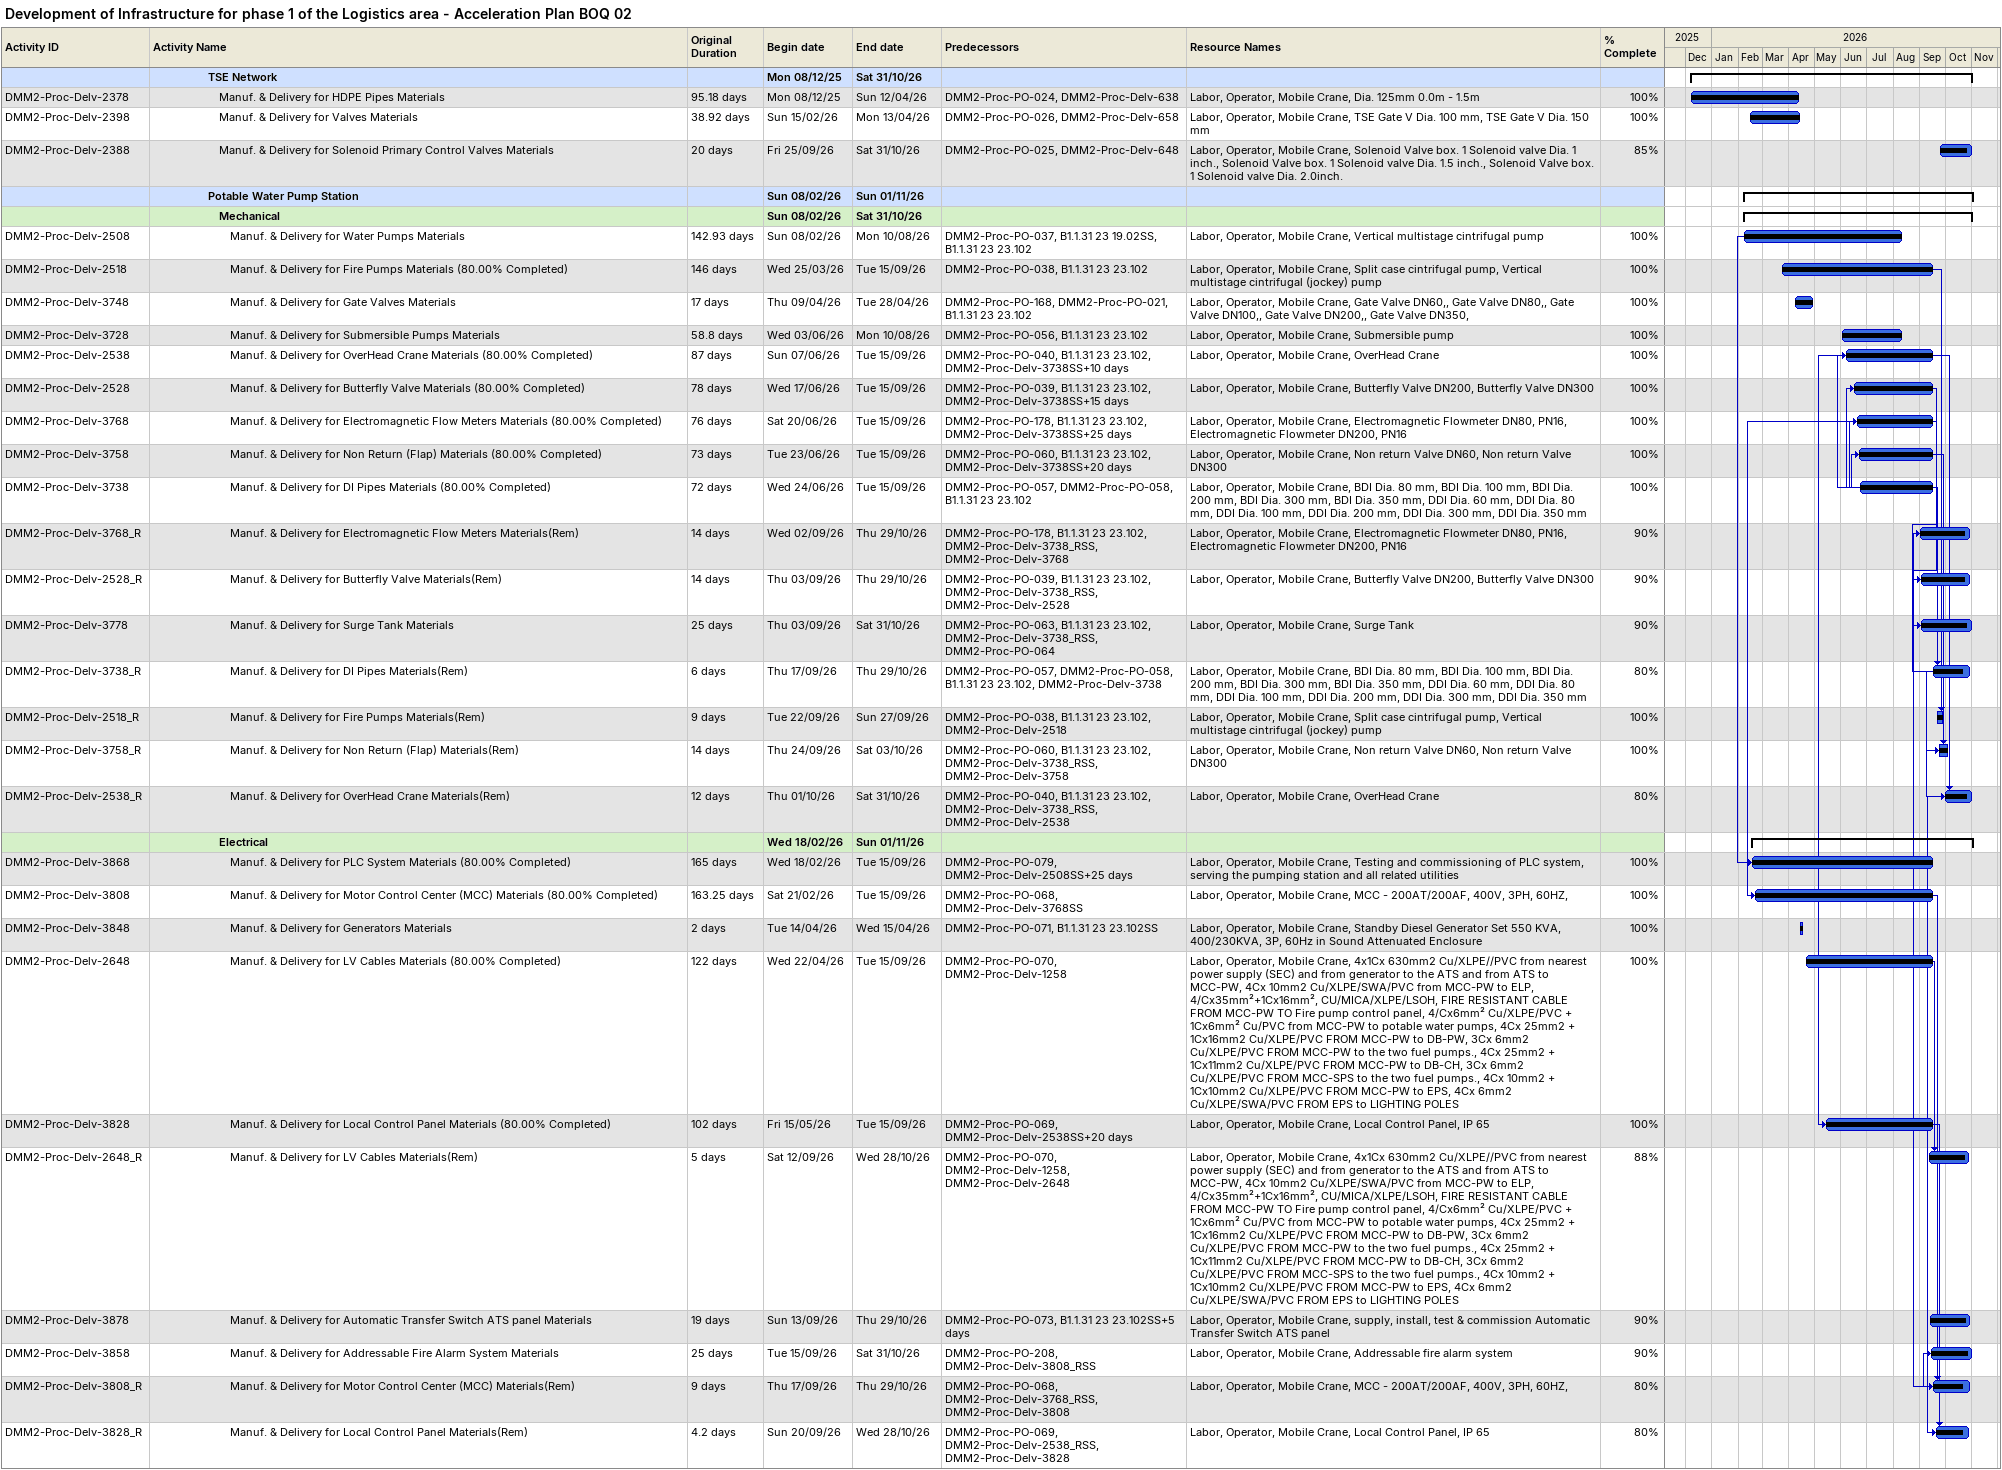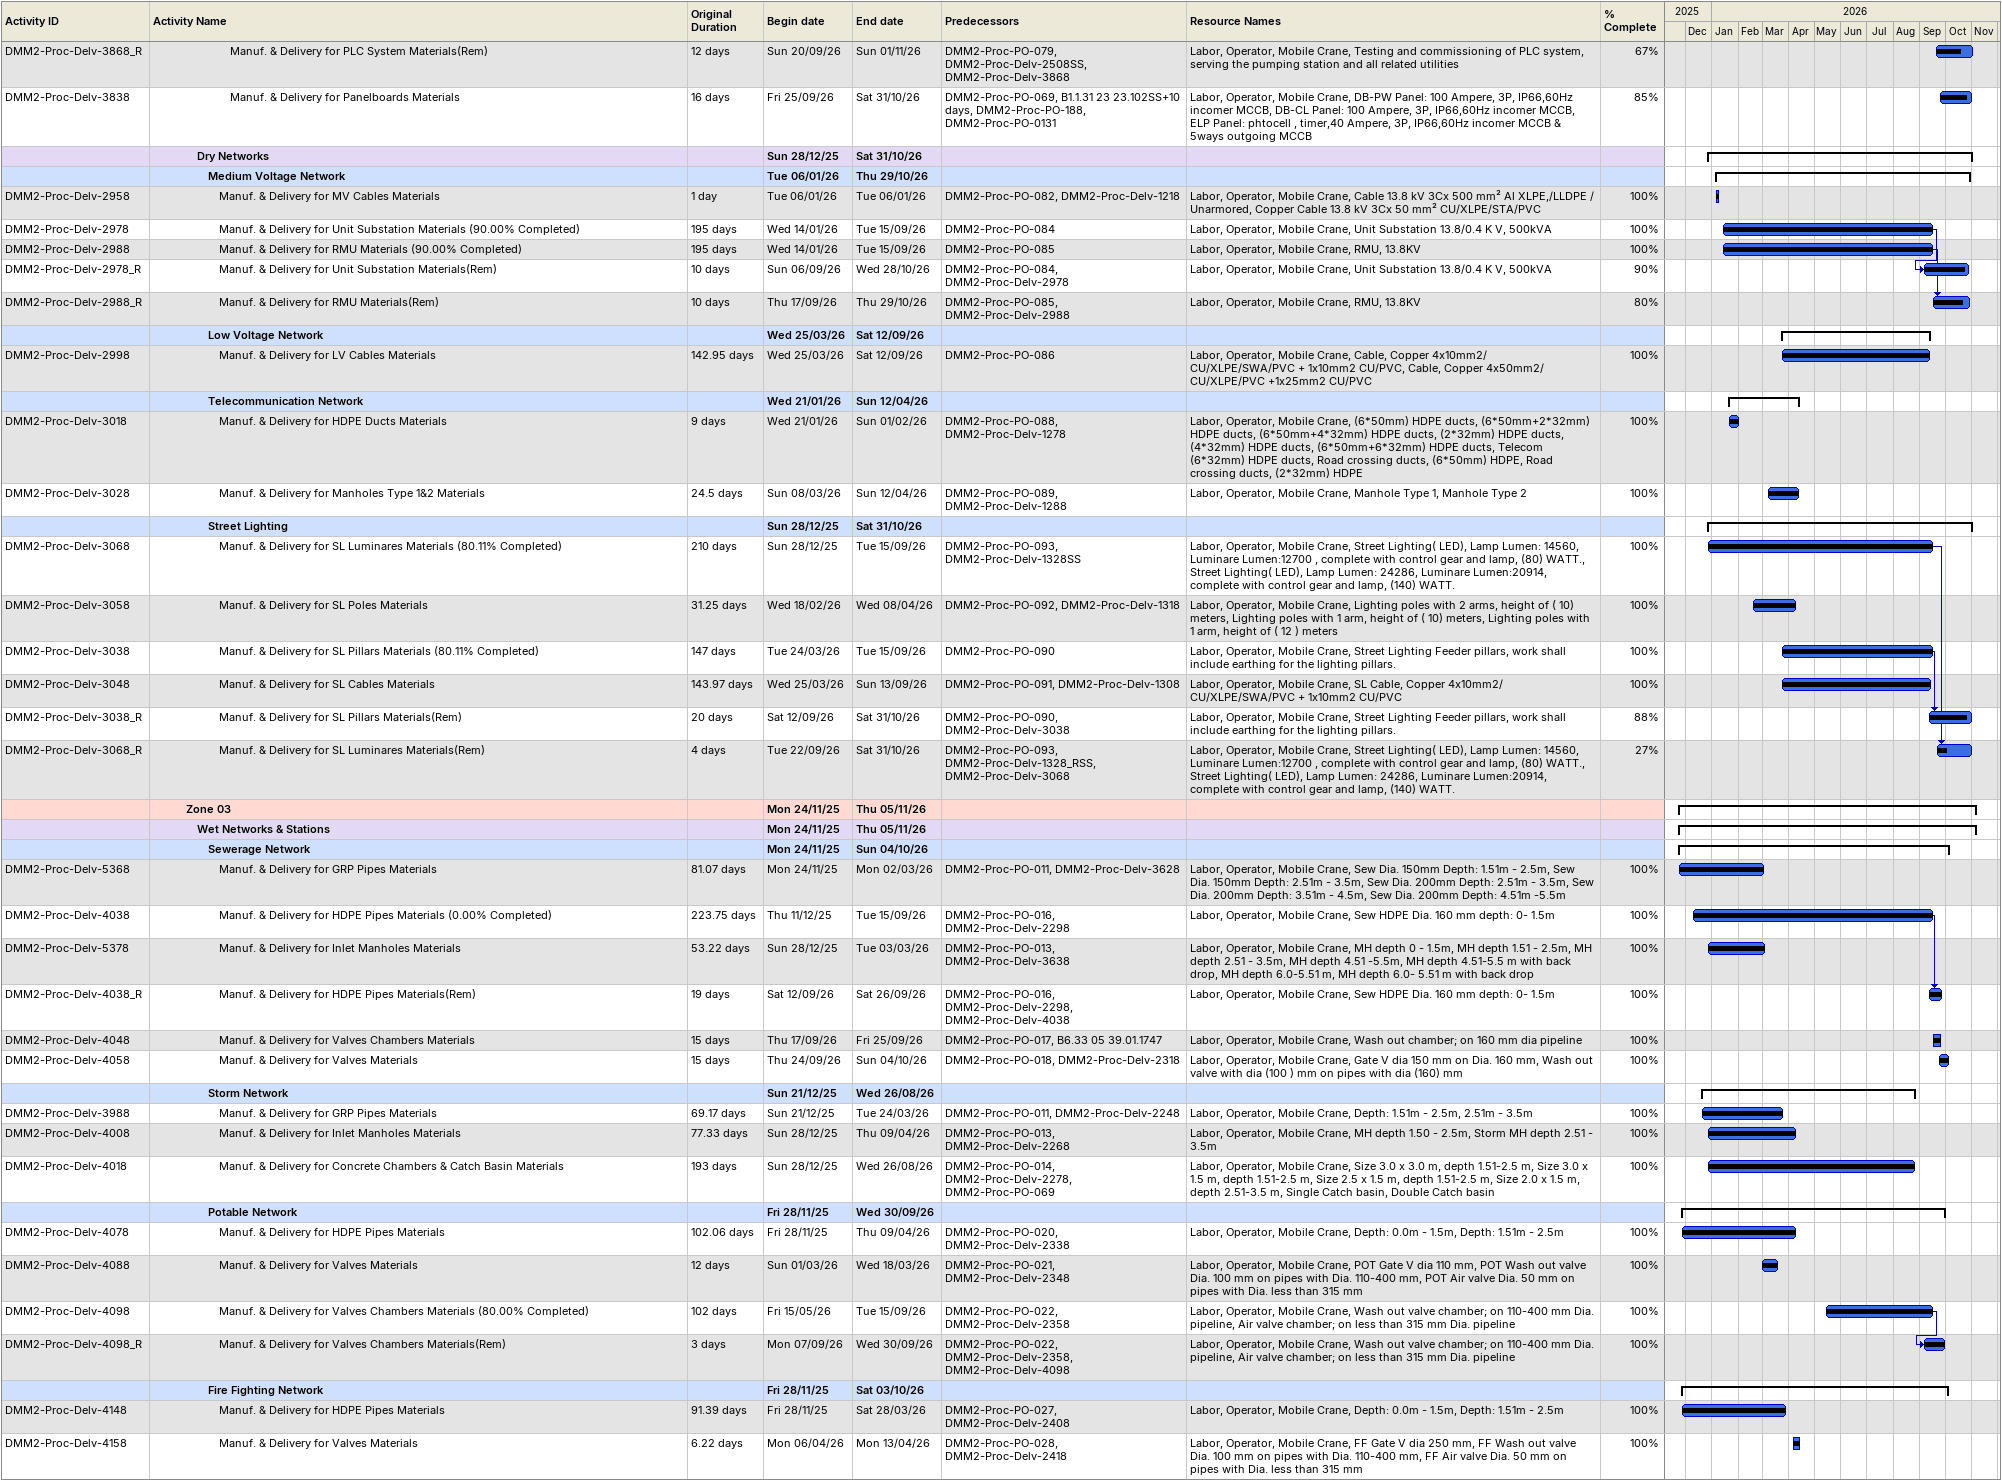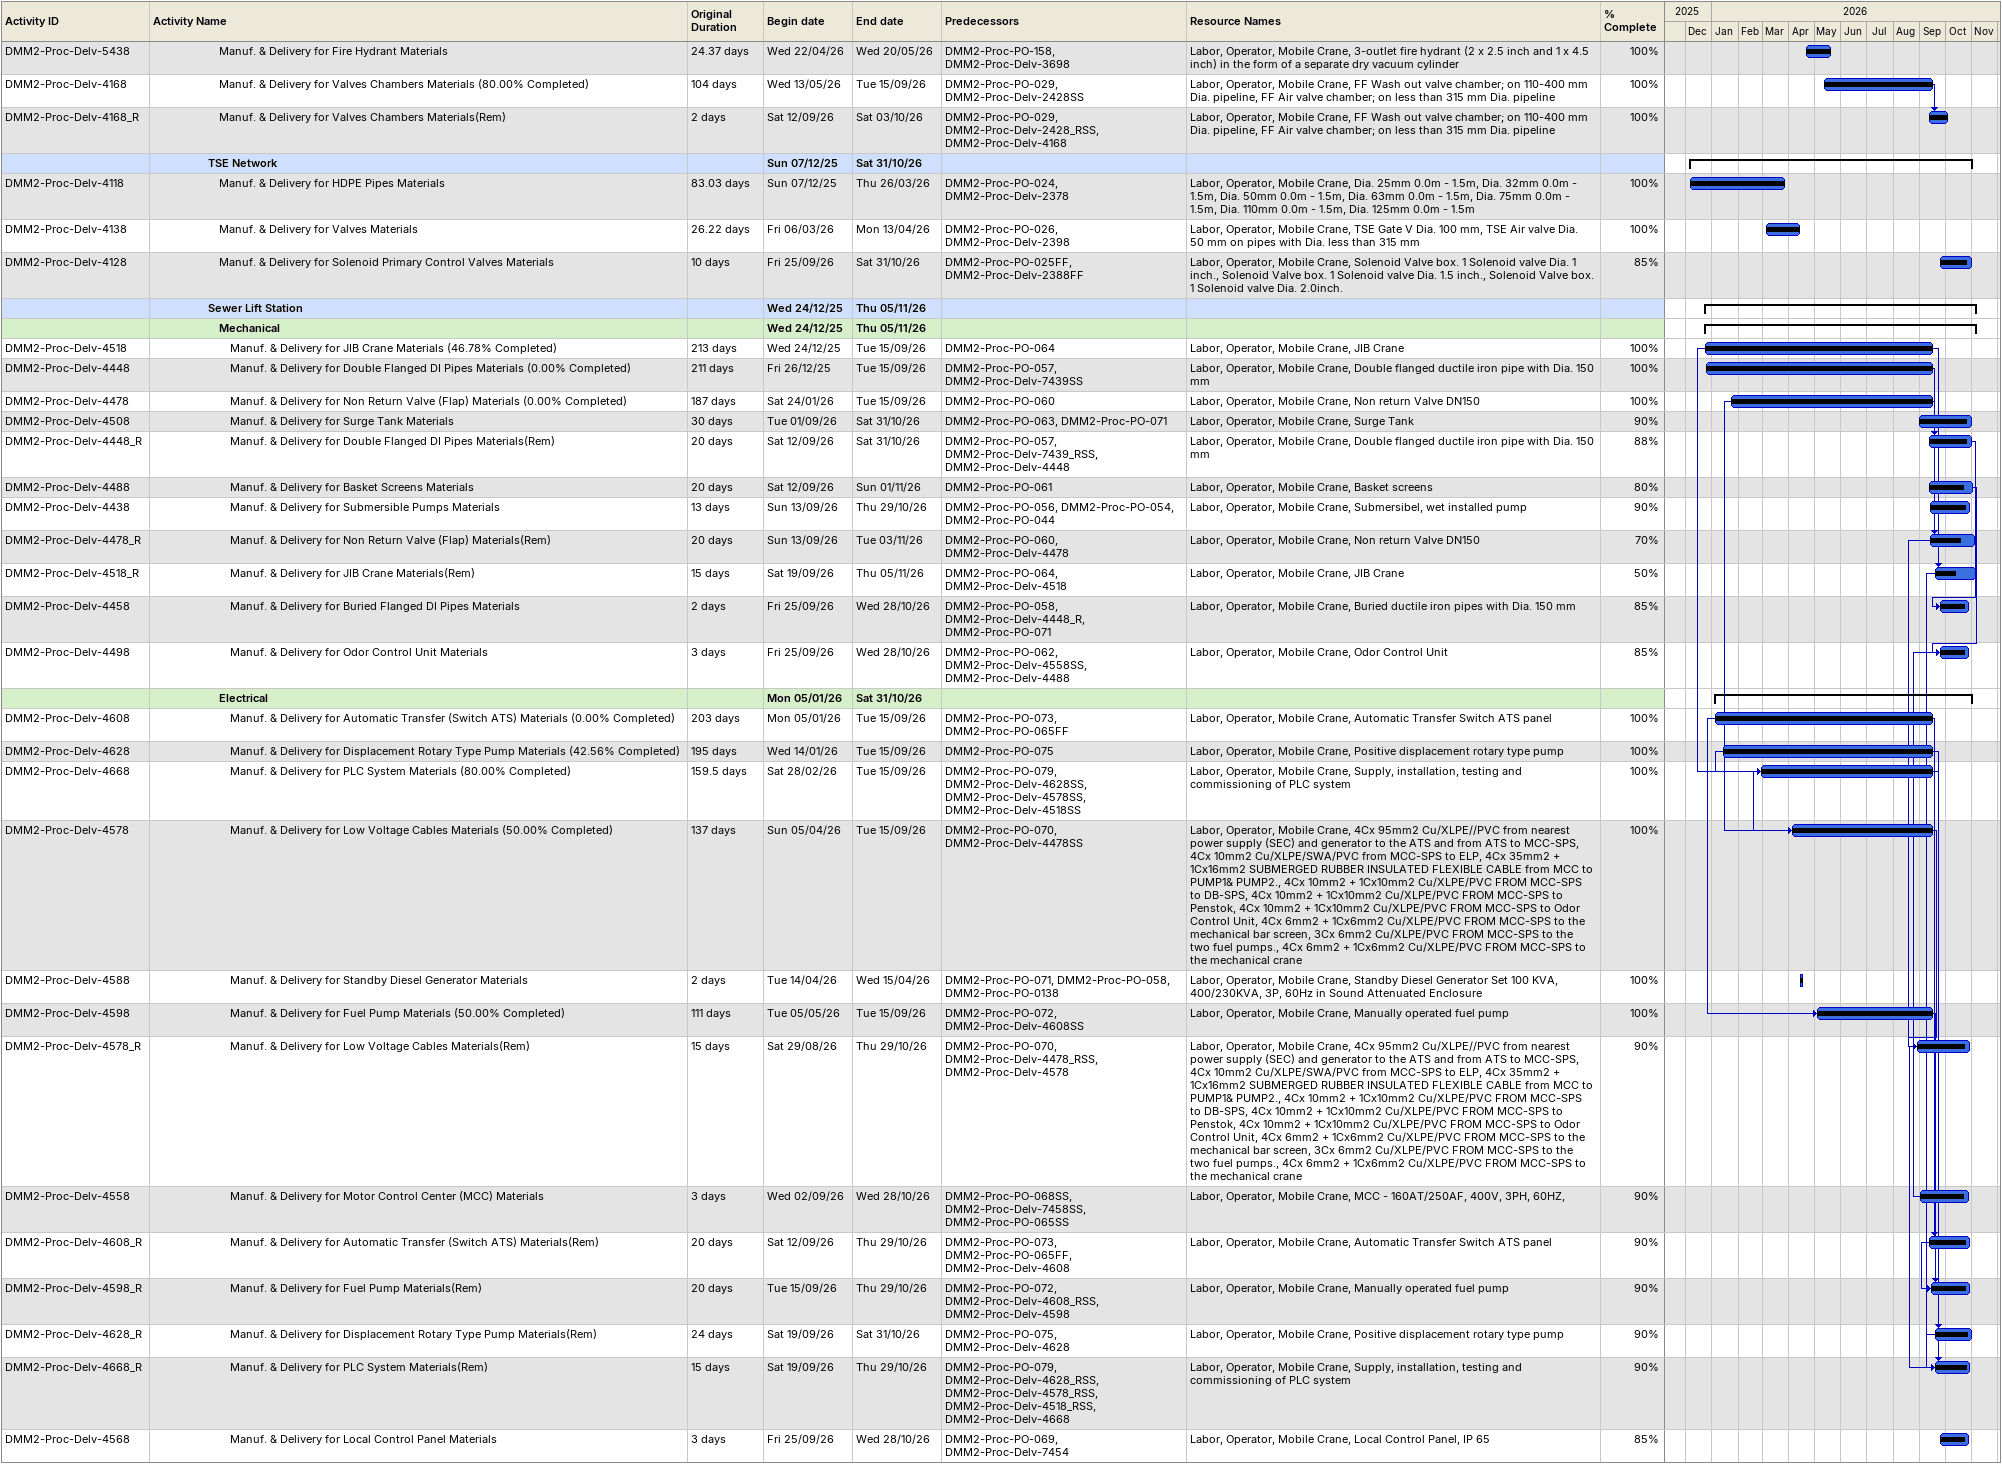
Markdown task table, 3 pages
Development of Infrastructure for phase 1 of the Logistics area - Acceleration Plan BOQ 02

| ID | Level | Task | Original duration | Start | Finish | Predecessors | Resources | % complete |
|---|---|---|---|---|---|---|---|---|
|  | 6 | **TSE Network** |  | 2025-12-08 | 2026-10-31 |  |  |  |
| DMM2-Proc-Delv-2378 | 7 | Manuf. & Delivery for HDPE Pipes Materials | 95.18d | 2025-12-08 | 2026-04-12 | DMM2-Proc-PO-024, DMM2-Proc-Delv-638 | Labor, Operator, Mobile Crane, Dia. 125mm 0.0m - 1.5m | 100 |
| DMM2-Proc-Delv-2398 | 7 | Manuf. & Delivery for Valves Materials | 38.92d | 2026-02-15 | 2026-04-13 | DMM2-Proc-PO-026, DMM2-Proc-Delv-658 | Labor, Operator, Mobile Crane, TSE Gate V Dia. 100 mm, TSE Gate V Dia. 150 mm | 100 |
| DMM2-Proc-Delv-2388 | 7 | Manuf. & Delivery for Solenoid Primary Control Valves Materials | 20d | 2026-09-25 | 2026-10-31 | DMM2-Proc-PO-025, DMM2-Proc-Delv-648 | Labor, Operator, Mobile Crane, Solenoid Valve box. 1 Solenoid valve Dia. 1 inch., Solenoid Valve box. 1 Solenoid valve Dia. 1.5 inch., Solenoid Valve box. 1 Solenoid valve Dia. 2.0inch. | 85 |
|  | 6 | **Potable Water Pump Station** |  | 2026-02-08 | 2026-11-01 |  |  |  |
|  | 7 | **Mechanical** |  | 2026-02-08 | 2026-10-31 |  |  |  |
| DMM2-Proc-Delv-2508 | 8 | Manuf. & Delivery for Water Pumps Materials | 142.93d | 2026-02-08 | 2026-08-10 | DMM2-Proc-PO-037, B1.1.31 23 19.02SS, B1.1.31 23 23.102 | Labor, Operator, Mobile Crane, Vertical multistage cintrifugal pump | 100 |
| DMM2-Proc-Delv-2518 | 8 | Manuf. & Delivery for Fire Pumps Materials (80.00% Completed) | 146d | 2026-03-25 | 2026-09-15 | DMM2-Proc-PO-038, B1.1.31 23 23.102 | Labor, Operator, Mobile Crane, Split case cintrifugal pump, Vertical multistage cintrifugal (jockey) pump | 100 |
| DMM2-Proc-Delv-3748 | 8 | Manuf. & Delivery for Gate Valves Materials | 17d | 2026-04-09 | 2026-04-28 | DMM2-Proc-PO-168, DMM2-Proc-PO-021, B1.1.31 23 23.102 | Labor, Operator, Mobile Crane, Gate Valve DN60,, Gate Valve DN80,, Gate Valve DN100,, Gate Valve DN200,, Gate Valve DN350, | 100 |
| DMM2-Proc-Delv-3728 | 8 | Manuf. & Delivery for Submersible Pumps Materials | 58.8d | 2026-06-03 | 2026-08-10 | DMM2-Proc-PO-056, B1.1.31 23 23.102 | Labor, Operator, Mobile Crane, Submersible pump | 100 |
| DMM2-Proc-Delv-2538 | 8 | Manuf. & Delivery for OverHead Crane Materials (80.00% Completed) | 87d | 2026-06-07 | 2026-09-15 | DMM2-Proc-PO-040, B1.1.31 23 23.102, DMM2-Proc-Delv-3738SS+10d | Labor, Operator, Mobile Crane, OverHead Crane | 100 |
| DMM2-Proc-Delv-2528 | 8 | Manuf. & Delivery for Butterfly Valve Materials (80.00% Completed) | 78d | 2026-06-17 | 2026-09-15 | DMM2-Proc-PO-039, B1.1.31 23 23.102, DMM2-Proc-Delv-3738SS+15d | Labor, Operator, Mobile Crane, Butterfly Valve DN200, Butterfly Valve DN300 | 100 |
| DMM2-Proc-Delv-3768 | 8 | Manuf. & Delivery for Electromagnetic Flow Meters Materials (80.00% Completed) | 76d | 2026-06-20 | 2026-09-15 | DMM2-Proc-PO-178, B1.1.31 23 23.102, DMM2-Proc-Delv-3738SS+25d | Labor, Operator, Mobile Crane, Electromagnetic Flowmeter DN80, PN16, Electromagnetic Flowmeter DN200, PN16 | 100 |
| DMM2-Proc-Delv-3758 | 8 | Manuf. & Delivery for Non Return (Flap) Materials (80.00% Completed) | 73d | 2026-06-23 | 2026-09-15 | DMM2-Proc-PO-060, B1.1.31 23 23.102, DMM2-Proc-Delv-3738SS+20d | Labor, Operator, Mobile Crane, Non return Valve DN60, Non return Valve DN300 | 100 |
| DMM2-Proc-Delv-3738 | 8 | Manuf. & Delivery for DI Pipes Materials (80.00% Completed) | 72d | 2026-06-24 | 2026-09-15 | DMM2-Proc-PO-057, DMM2-Proc-PO-058, B1.1.31 23 23.102 | Labor, Operator, Mobile Crane, BDI Dia. 80 mm, BDI Dia. 100 mm, BDI Dia. 200 mm, BDI Dia. 300 mm, BDI Dia. 350 mm, DDI Dia. 60 mm, DDI Dia. 80 mm, DDI Dia. 100 mm, DDI Dia. 200 mm, DDI Dia. 300 mm, DDI Dia. 350 mm | 100 |
| DMM2-Proc-Delv-3768_R | 8 | Manuf. & Delivery for Electromagnetic Flow Meters Materials(Rem) | 14d | 2026-09-02 | 2026-10-29 | DMM2-Proc-PO-178, B1.1.31 23 23.102, DMM2-Proc-Delv-3738_RSS, DMM2-Proc-Delv-3768 | Labor, Operator, Mobile Crane, Electromagnetic Flowmeter DN80, PN16, Electromagnetic Flowmeter DN200, PN16 | 90 |
| DMM2-Proc-Delv-2528_R | 8 | Manuf. & Delivery for Butterfly Valve Materials(Rem) | 14d | 2026-09-03 | 2026-10-29 | DMM2-Proc-PO-039, B1.1.31 23 23.102, DMM2-Proc-Delv-3738_RSS, DMM2-Proc-Delv-2528 | Labor, Operator, Mobile Crane, Butterfly Valve DN200, Butterfly Valve DN300 | 90 |
| DMM2-Proc-Delv-3778 | 8 | Manuf. & Delivery for Surge Tank Materials | 25d | 2026-09-03 | 2026-10-31 | DMM2-Proc-PO-063, B1.1.31 23 23.102, DMM2-Proc-Delv-3738_RSS, DMM2-Proc-PO-064 | Labor, Operator, Mobile Crane, Surge Tank | 90 |
| DMM2-Proc-Delv-3738_R | 8 | Manuf. & Delivery for DI Pipes Materials(Rem) | 6d | 2026-09-17 | 2026-10-29 | DMM2-Proc-PO-057, DMM2-Proc-PO-058, B1.1.31 23 23.102, DMM2-Proc-Delv-3738 | Labor, Operator, Mobile Crane, BDI Dia. 80 mm, BDI Dia. 100 mm, BDI Dia. 200 mm, BDI Dia. 300 mm, BDI Dia. 350 mm, DDI Dia. 60 mm, DDI Dia. 80 mm, DDI Dia. 100 mm, DDI Dia. 200 mm, DDI Dia. 300 mm, DDI Dia. 350 mm | 80 |
| DMM2-Proc-Delv-2518_R | 8 | Manuf. & Delivery for Fire Pumps Materials(Rem) | 9d | 2026-09-22 | 2026-09-27 | DMM2-Proc-PO-038, B1.1.31 23 23.102, DMM2-Proc-Delv-2518 | Labor, Operator, Mobile Crane, Split case cintrifugal pump, Vertical multistage cintrifugal (jockey) pump | 100 |
| DMM2-Proc-Delv-3758_R | 8 | Manuf. & Delivery for Non Return (Flap) Materials(Rem) | 14d | 2026-09-24 | 2026-10-03 | DMM2-Proc-PO-060, B1.1.31 23 23.102, DMM2-Proc-Delv-3738_RSS, DMM2-Proc-Delv-3758 | Labor, Operator, Mobile Crane, Non return Valve DN60, Non return Valve DN300 | 100 |
| DMM2-Proc-Delv-2538_R | 8 | Manuf. & Delivery for OverHead Crane Materials(Rem) | 12d | 2026-10-01 | 2026-10-31 | DMM2-Proc-PO-040, B1.1.31 23 23.102, DMM2-Proc-Delv-3738_RSS, DMM2-Proc-Delv-2538 | Labor, Operator, Mobile Crane, OverHead Crane | 80 |
|  | 7 | **Electrical** |  | 2026-02-18 | 2026-11-01 |  |  |  |
| DMM2-Proc-Delv-3868 | 8 | Manuf. & Delivery for PLC System Materials (80.00% Completed) | 165d | 2026-02-18 | 2026-09-15 | DMM2-Proc-PO-079, DMM2-Proc-Delv-2508SS+25d | Labor, Operator, Mobile Crane, Testing and commissioning of PLC system, serving the pumping station and all related utilities | 100 |
| DMM2-Proc-Delv-3808 | 8 | Manuf. & Delivery for Motor Control Center (MCC) Materials (80.00% Completed) | 163.25d | 2026-02-21 | 2026-09-15 | DMM2-Proc-PO-068, DMM2-Proc-Delv-3768SS | Labor, Operator, Mobile Crane, MCC - 200AT/200AF, 400V, 3PH, 60HZ, | 100 |
| DMM2-Proc-Delv-3848 | 8 | Manuf. & Delivery for Generators Materials | 2d | 2026-04-14 | 2026-04-15 | DMM2-Proc-PO-071, B1.1.31 23 23.102SS | Labor, Operator, Mobile Crane, Standby Diesel Generator Set 550 KVA, 400/230KVA, 3P, 60Hz in Sound Attenuated Enclosure | 100 |
| DMM2-Proc-Delv-2648 | 8 | Manuf. & Delivery for LV Cables Materials (80.00% Completed) | 122d | 2026-04-22 | 2026-09-15 | DMM2-Proc-PO-070, DMM2-Proc-Delv-1258 | Labor, Operator, Mobile Crane, 4x1Cx 630mm2 Cu/XLPE//PVC from nearest power supply (SEC) and from generator to the ATS and from ATS to MCC-PW, 4Cx 10mm2 Cu/XLPE/SWA/PVC from MCC-PW to ELP, 4/Cx35mm²+1Cx16mm², CU/MICA/XLPE/LSOH, FIRE RESISTANT CABLE FROM MCC-PW TO Fire pump control panel, 4/Cx6mm² Cu/XLPE/PVC + 1Cx6mm² Cu/PVC from MCC-PW to potable water pumps, 4Cx 25mm2 + 1Cx16mm2 Cu/XLPE/PVC FROM MCC-PW to DB-PW, 3Cx 6mm2 Cu/XLPE/PVC FROM MCC-PW to the two fuel pumps., 4Cx 25mm2 + 1Cx11mm2 Cu/XLPE/PVC FROM MCC-PW to DB-CH, 3Cx 6mm2 Cu/XLPE/PVC FROM MCC-SPS to the two fuel pumps., 4Cx 10mm2 + 1Cx10mm2 Cu/XLPE/PVC FROM MCC-PW to EPS, 4Cx 6mm2 Cu/XLPE/SWA/PVC FROM EPS to LIGHTING POLES | 100 |
| DMM2-Proc-Delv-3828 | 8 | Manuf. & Delivery for Local Control Panel Materials (80.00% Completed) | 102d | 2026-05-15 | 2026-09-15 | DMM2-Proc-PO-069, DMM2-Proc-Delv-2538SS+20d | Labor, Operator, Mobile Crane, Local Control Panel, IP 65 | 100 |
| DMM2-Proc-Delv-2648_R | 8 | Manuf. & Delivery for LV Cables Materials(Rem) | 5d | 2026-09-12 | 2026-10-28 | DMM2-Proc-PO-070, DMM2-Proc-Delv-1258, DMM2-Proc-Delv-2648 | Labor, Operator, Mobile Crane, 4x1Cx 630mm2 Cu/XLPE//PVC from nearest power supply (SEC) and from generator to the ATS and from ATS to MCC-PW, 4Cx 10mm2 Cu/XLPE/SWA/PVC from MCC-PW to ELP, 4/Cx35mm²+1Cx16mm², CU/MICA/XLPE/LSOH, FIRE RESISTANT CABLE FROM MCC-PW TO Fire pump control panel, 4/Cx6mm² Cu/XLPE/PVC + 1Cx6mm² Cu/PVC from MCC-PW to potable water pumps, 4Cx 25mm2 + 1Cx16mm2 Cu/XLPE/PVC FROM MCC-PW to DB-PW, 3Cx 6mm2 Cu/XLPE/PVC FROM MCC-PW to the two fuel pumps., 4Cx 25mm2 + 1Cx11mm2 Cu/XLPE/PVC FROM MCC-PW to DB-CH, 3Cx 6mm2 Cu/XLPE/PVC FROM MCC-SPS to the two fuel pumps., 4Cx 10mm2 + 1Cx10mm2 Cu/XLPE/PVC FROM MCC-PW to EPS, 4Cx 6mm2 Cu/XLPE/SWA/PVC FROM EPS to LIGHTING POLES | 88 |
| DMM2-Proc-Delv-3878 | 8 | Manuf. & Delivery for Automatic Transfer Switch ATS panel Materials | 19d | 2026-09-13 | 2026-10-29 | DMM2-Proc-PO-073, B1.1.31 23 23.102SS+5d | Labor, Operator, Mobile Crane, supply, install, test & commission Automatic Transfer Switch ATS panel | 90 |
| DMM2-Proc-Delv-3858 | 8 | Manuf. & Delivery for Addressable Fire Alarm System Materials | 25d | 2026-09-15 | 2026-10-31 | DMM2-Proc-PO-208, DMM2-Proc-Delv-3808_RSS | Labor, Operator, Mobile Crane, Addressable fire alarm system | 90 |
| DMM2-Proc-Delv-3808_R | 8 | Manuf. & Delivery for Motor Control Center (MCC) Materials(Rem) | 9d | 2026-09-17 | 2026-10-29 | DMM2-Proc-PO-068, DMM2-Proc-Delv-3768_RSS, DMM2-Proc-Delv-3808 | Labor, Operator, Mobile Crane, MCC - 200AT/200AF, 400V, 3PH, 60HZ, | 80 |
| DMM2-Proc-Delv-3828_R | 8 | Manuf. & Delivery for Local Control Panel Materials(Rem) | 4.2d | 2026-09-20 | 2026-10-28 | DMM2-Proc-PO-069, DMM2-Proc-Delv-2538_RSS, DMM2-Proc-Delv-3828 | Labor, Operator, Mobile Crane, Local Control Panel, IP 65 | 80 |
| DMM2-Proc-Delv-3868_R | 8 | Manuf. & Delivery for PLC System Materials(Rem) | 12d | 2026-09-20 | 2026-11-01 | DMM2-Proc-PO-079, DMM2-Proc-Delv-2508SS, DMM2-Proc-Delv-3868 | Labor, Operator, Mobile Crane, Testing and commissioning of PLC system, serving the pumping station and all related utilities | 67 |
| DMM2-Proc-Delv-3838 | 8 | Manuf. & Delivery for Panelboards Materials | 16d | 2026-09-25 | 2026-10-31 | DMM2-Proc-PO-069, B1.1.31 23 23.102SS+10d, DMM2-Proc-PO-188, DMM2-Proc-PO-0131 | Labor, Operator, Mobile Crane, DB-PW Panel: 100 Ampere, 3P, IP66,60Hz incomer MCCB, DB-CL Panel: 100 Ampere, 3P, IP66,60Hz incomer MCCB, ELP Panel: phtocell , timer,40 Ampere, 3P, IP66,60Hz incomer MCCB & 5ways outgoing MCCB | 85 |
|  | 5 | **Dry Networks** |  | 2025-12-28 | 2026-10-31 |  |  |  |
|  | 6 | **Medium Voltage Network** |  | 2026-01-06 | 2026-10-29 |  |  |  |
| DMM2-Proc-Delv-2958 | 7 | Manuf. & Delivery for MV Cables Materials | 1d | 2026-01-06 | 2026-01-06 | DMM2-Proc-PO-082, DMM2-Proc-Delv-1218 | Labor, Operator, Mobile Crane, Cable 13.8 kV 3Cx 500 mm² Al XLPE,/LLDPE / Unarmored, Copper Cable 13.8 kV 3Cx 50 mm² CU/XLPE/STA/PVC | 100 |
| DMM2-Proc-Delv-2978 | 7 | Manuf. & Delivery for Unit Substation Materials (90.00% Completed) | 195d | 2026-01-14 | 2026-09-15 | DMM2-Proc-PO-084 | Labor, Operator, Mobile Crane, Unit Substation 13.8/0.4 K V, 500kVA | 100 |
| DMM2-Proc-Delv-2988 | 7 | Manuf. & Delivery for RMU Materials (90.00% Completed) | 195d | 2026-01-14 | 2026-09-15 | DMM2-Proc-PO-085 | Labor, Operator, Mobile Crane, RMU, 13.8KV | 100 |
| DMM2-Proc-Delv-2978_R | 7 | Manuf. & Delivery for Unit Substation Materials(Rem) | 10d | 2026-09-06 | 2026-10-28 | DMM2-Proc-PO-084, DMM2-Proc-Delv-2978 | Labor, Operator, Mobile Crane, Unit Substation 13.8/0.4 K V, 500kVA | 90 |
| DMM2-Proc-Delv-2988_R | 7 | Manuf. & Delivery for RMU Materials(Rem) | 10d | 2026-09-17 | 2026-10-29 | DMM2-Proc-PO-085, DMM2-Proc-Delv-2988 | Labor, Operator, Mobile Crane, RMU, 13.8KV | 80 |
|  | 6 | **Low Voltage Network** |  | 2026-03-25 | 2026-09-12 |  |  |  |
| DMM2-Proc-Delv-2998 | 7 | Manuf. & Delivery for LV Cables Materials | 142.95d | 2026-03-25 | 2026-09-12 | DMM2-Proc-PO-086 | Labor, Operator, Mobile Crane, Cable, Copper 4x10mm2/ CU/XLPE/SWA/PVC + 1x10mm2 CU/PVC, Cable, Copper 4x50mm2/ CU/XLPE/PVC +1x25mm2 CU/PVC | 100 |
|  | 6 | **Telecommunication Network** |  | 2026-01-21 | 2026-04-12 |  |  |  |
| DMM2-Proc-Delv-3018 | 7 | Manuf. & Delivery for HDPE Ducts Materials | 9d | 2026-01-21 | 2026-02-01 | DMM2-Proc-PO-088, DMM2-Proc-Delv-1278 | Labor, Operator, Mobile Crane, (6*50mm) HDPE ducts, (6*50mm+2*32mm) HDPE ducts, (6*50mm+4*32mm) HDPE ducts, (2*32mm) HDPE ducts, (4*32mm) HDPE ducts, (6*50mm+6*32mm) HDPE ducts, Telecom (6*32mm) HDPE ducts, Road crossing ducts, (6*50mm) HDPE, Road crossing ducts, (2*32mm) HDPE | 100 |
| DMM2-Proc-Delv-3028 | 7 | Manuf. & Delivery for Manholes Type 1&2 Materials | 24.5d | 2026-03-08 | 2026-04-12 | DMM2-Proc-PO-089, DMM2-Proc-Delv-1288 | Labor, Operator, Mobile Crane, Manhole Type 1, Manhole Type 2 | 100 |
|  | 6 | **Street Lighting** |  | 2025-12-28 | 2026-10-31 |  |  |  |
| DMM2-Proc-Delv-3068 | 7 | Manuf. & Delivery for SL Luminares Materials (80.11% Completed) | 210d | 2025-12-28 | 2026-09-15 | DMM2-Proc-PO-093, DMM2-Proc-Delv-1328SS | Labor, Operator, Mobile Crane, Street Lighting( LED), Lamp Lumen: 14560, Luminare Lumen:12700 , complete with control gear and lamp, (80) WATT., Street Lighting( LED), Lamp Lumen: 24286, Luminare Lumen:20914, complete with control gear and lamp, (140) WATT. | 100 |
| DMM2-Proc-Delv-3058 | 7 | Manuf. & Delivery for SL Poles Materials | 31.25d | 2026-02-18 | 2026-04-08 | DMM2-Proc-PO-092, DMM2-Proc-Delv-1318 | Labor, Operator, Mobile Crane, Lighting poles with 2 arms, height of ( 10) meters, Lighting poles with 1 arm, height of ( 10) meters, Lighting poles with 1 arm, height of ( 12 ) meters | 100 |
| DMM2-Proc-Delv-3038 | 7 | Manuf. & Delivery for SL Pillars Materials (80.11% Completed) | 147d | 2026-03-24 | 2026-09-15 | DMM2-Proc-PO-090 | Labor, Operator, Mobile Crane, Street Lighting Feeder pillars, work shall include earthing for the lighting pillars. | 100 |
| DMM2-Proc-Delv-3048 | 7 | Manuf. & Delivery for SL Cables Materials | 143.97d | 2026-03-25 | 2026-09-13 | DMM2-Proc-PO-091, DMM2-Proc-Delv-1308 | Labor, Operator, Mobile Crane, SL Cable, Copper 4x10mm2/ CU/XLPE/SWA/PVC + 1x10mm2 CU/PVC | 100 |
| DMM2-Proc-Delv-3038_R | 7 | Manuf. & Delivery for SL Pillars Materials(Rem) | 20d | 2026-09-12 | 2026-10-31 | DMM2-Proc-PO-090, DMM2-Proc-Delv-3038 | Labor, Operator, Mobile Crane, Street Lighting Feeder pillars, work shall include earthing for the lighting pillars. | 88 |
| DMM2-Proc-Delv-3068_R | 7 | Manuf. & Delivery for SL Luminares Materials(Rem) | 4d | 2026-09-22 | 2026-10-31 | DMM2-Proc-PO-093, DMM2-Proc-Delv-1328_RSS, DMM2-Proc-Delv-3068 | Labor, Operator, Mobile Crane, Street Lighting( LED), Lamp Lumen: 14560, Luminare Lumen:12700 , complete with control gear and lamp, (80) WATT., Street Lighting( LED), Lamp Lumen: 24286, Luminare Lumen:20914, complete with control gear and lamp, (140) WATT. | 27 |
|  | 4 | **Zone 03** |  | 2025-11-24 | 2026-11-05 |  |  |  |
|  | 5 | **Wet Networks & Stations** |  | 2025-11-24 | 2026-11-05 |  |  |  |
|  | 6 | **Sewerage Network** |  | 2025-11-24 | 2026-10-04 |  |  |  |
| DMM2-Proc-Delv-5368 | 7 | Manuf. & Delivery for GRP Pipes Materials | 81.07d | 2025-11-24 | 2026-03-02 | DMM2-Proc-PO-011, DMM2-Proc-Delv-3628 | Labor, Operator, Mobile Crane, Sew Dia. 150mm Depth: 1.51m - 2.5m, Sew Dia. 150mm Depth: 2.51m - 3.5m, Sew Dia. 200mm Depth: 2.51m - 3.5m, Sew Dia. 200mm Depth: 3.51m - 4.5m, Sew Dia. 200mm Depth: 4.51m -5.5m | 100 |
| DMM2-Proc-Delv-4038 | 7 | Manuf. & Delivery for HDPE Pipes Materials (0.00% Completed) | 223.75d | 2025-12-11 | 2026-09-15 | DMM2-Proc-PO-016, DMM2-Proc-Delv-2298 | Labor, Operator, Mobile Crane, Sew HDPE Dia. 160 mm depth: 0- 1.5m | 100 |
| DMM2-Proc-Delv-5378 | 7 | Manuf. & Delivery for Inlet Manholes Materials | 53.22d | 2025-12-28 | 2026-03-03 | DMM2-Proc-PO-013, DMM2-Proc-Delv-3638 | Labor, Operator, Mobile Crane, MH depth 0 - 1.5m, MH depth 1.51 - 2.5m, MH depth 2.51 - 3.5m, MH depth 4.51 -5.5m, MH depth 4.51-5.5 m with back drop, MH depth 6.0-5.51 m, MH depth 6.0- 5.51 m with back drop | 100 |
| DMM2-Proc-Delv-4038_R | 7 | Manuf. & Delivery for HDPE Pipes Materials(Rem) | 19d | 2026-09-12 | 2026-09-26 | DMM2-Proc-PO-016, DMM2-Proc-Delv-2298, DMM2-Proc-Delv-4038 | Labor, Operator, Mobile Crane, Sew HDPE Dia. 160 mm depth: 0- 1.5m | 100 |
| DMM2-Proc-Delv-4048 | 7 | Manuf. & Delivery for Valves Chambers Materials | 15d | 2026-09-17 | 2026-09-25 | DMM2-Proc-PO-017, B6.33 05 39.01.1747 | Labor, Operator, Mobile Crane, Wash out chamber; on 160 mm dia pipeline | 100 |
| DMM2-Proc-Delv-4058 | 7 | Manuf. & Delivery for Valves Materials | 15d | 2026-09-24 | 2026-10-04 | DMM2-Proc-PO-018, DMM2-Proc-Delv-2318 | Labor, Operator, Mobile Crane, Gate V dia 150 mm on Dia. 160 mm, Wash out valve with dia (100 ) mm on pipes with dia (160) mm | 100 |
|  | 6 | **Storm Network** |  | 2025-12-21 | 2026-08-26 |  |  |  |
| DMM2-Proc-Delv-3988 | 7 | Manuf. & Delivery for GRP Pipes Materials | 69.17d | 2025-12-21 | 2026-03-24 | DMM2-Proc-PO-011, DMM2-Proc-Delv-2248 | Labor, Operator, Mobile Crane, Depth: 1.51m - 2.5m, 2.51m - 3.5m | 100 |
| DMM2-Proc-Delv-4008 | 7 | Manuf. & Delivery for Inlet Manholes Materials | 77.33d | 2025-12-28 | 2026-04-09 | DMM2-Proc-PO-013, DMM2-Proc-Delv-2268 | Labor, Operator, Mobile Crane, MH depth 1.50 - 2.5m, Storm MH depth 2.51 - 3.5m | 100 |
| DMM2-Proc-Delv-4018 | 7 | Manuf. & Delivery for Concrete Chambers & Catch Basin Materials | 193d | 2025-12-28 | 2026-08-26 | DMM2-Proc-PO-014, DMM2-Proc-Delv-2278, DMM2-Proc-PO-069 | Labor, Operator, Mobile Crane, Size 3.0 x 3.0 m, depth 1.51-2.5 m, Size 3.0 x 1.5 m, depth 1.51-2.5 m, Size 2.5 x 1.5 m, depth 1.51-2.5 m, Size 2.0 x 1.5 m, depth 2.51-3.5 m, Single Catch basin, Double Catch basin | 100 |
|  | 6 | **Potable Network** |  | 2025-11-28 | 2026-09-30 |  |  |  |
| DMM2-Proc-Delv-4078 | 7 | Manuf. & Delivery for HDPE Pipes Materials | 102.06d | 2025-11-28 | 2026-04-09 | DMM2-Proc-PO-020, DMM2-Proc-Delv-2338 | Labor, Operator, Mobile Crane, Depth: 0.0m - 1.5m, Depth: 1.51m - 2.5m | 100 |
| DMM2-Proc-Delv-4088 | 7 | Manuf. & Delivery for Valves Materials | 12d | 2026-03-01 | 2026-03-18 | DMM2-Proc-PO-021, DMM2-Proc-Delv-2348 | Labor, Operator, Mobile Crane, POT Gate V dia 110 mm, POT Wash out valve Dia. 100 mm on pipes with Dia. 110-400 mm, POT Air valve Dia. 50 mm on pipes with Dia. less than 315 mm | 100 |
| DMM2-Proc-Delv-4098 | 7 | Manuf. & Delivery for Valves Chambers Materials (80.00% Completed) | 102d | 2026-05-15 | 2026-09-15 | DMM2-Proc-PO-022, DMM2-Proc-Delv-2358 | Labor, Operator, Mobile Crane, Wash out valve chamber; on 110-400 mm Dia. pipeline, Air valve chamber; on less than 315 mm Dia. pipeline | 100 |
| DMM2-Proc-Delv-4098_R | 7 | Manuf. & Delivery for Valves Chambers Materials(Rem) | 3d | 2026-09-07 | 2026-09-30 | DMM2-Proc-PO-022, DMM2-Proc-Delv-2358, DMM2-Proc-Delv-4098 | Labor, Operator, Mobile Crane, Wash out valve chamber; on 110-400 mm Dia. pipeline, Air valve chamber; on less than 315 mm Dia. pipeline | 100 |
|  | 6 | **Fire Fighting Network** |  | 2025-11-28 | 2026-10-03 |  |  |  |
| DMM2-Proc-Delv-4148 | 7 | Manuf. & Delivery for HDPE Pipes Materials | 91.39d | 2025-11-28 | 2026-03-28 | DMM2-Proc-PO-027, DMM2-Proc-Delv-2408 | Labor, Operator, Mobile Crane, Depth: 0.0m - 1.5m, Depth: 1.51m - 2.5m | 100 |
| DMM2-Proc-Delv-4158 | 7 | Manuf. & Delivery for Valves Materials | 6.22d | 2026-04-06 | 2026-04-13 | DMM2-Proc-PO-028, DMM2-Proc-Delv-2418 | Labor, Operator, Mobile Crane, FF Gate V dia 250 mm, FF Wash out valve Dia. 100 mm on pipes with Dia. 110-400 mm, FF Air valve Dia. 50 mm on pipes with Dia. less than 315 mm | 100 |
| DMM2-Proc-Delv-5438 | 7 | Manuf. & Delivery for Fire Hydrant Materials | 24.37d | 2026-04-22 | 2026-05-20 | DMM2-Proc-PO-158, DMM2-Proc-Delv-3698 | Labor, Operator, Mobile Crane, 3-outlet fire hydrant (2 x 2.5 inch and 1 x 4.5 inch) in the form of a separate dry vacuum cylinder | 100 |
| DMM2-Proc-Delv-4168 | 7 | Manuf. & Delivery for Valves Chambers Materials (80.00% Completed) | 104d | 2026-05-13 | 2026-09-15 | DMM2-Proc-PO-029, DMM2-Proc-Delv-2428SS | Labor, Operator, Mobile Crane, FF Wash out valve chamber; on 110-400 mm Dia. pipeline, FF Air valve chamber; on less than 315 mm Dia. pipeline | 100 |
| DMM2-Proc-Delv-4168_R | 7 | Manuf. & Delivery for Valves Chambers Materials(Rem) | 2d | 2026-09-12 | 2026-10-03 | DMM2-Proc-PO-029, DMM2-Proc-Delv-2428_RSS, DMM2-Proc-Delv-4168 | Labor, Operator, Mobile Crane, FF Wash out valve chamber; on 110-400 mm Dia. pipeline, FF Air valve chamber; on less than 315 mm Dia. pipeline | 100 |
|  | 6 | **TSE Network** |  | 2025-12-07 | 2026-10-31 |  |  |  |
| DMM2-Proc-Delv-4118 | 7 | Manuf. & Delivery for HDPE Pipes Materials | 83.03d | 2025-12-07 | 2026-03-26 | DMM2-Proc-PO-024, DMM2-Proc-Delv-2378 | Labor, Operator, Mobile Crane, Dia. 25mm 0.0m - 1.5m, Dia. 32mm 0.0m - 1.5m, Dia. 50mm 0.0m - 1.5m, Dia. 63mm 0.0m - 1.5m, Dia. 75mm 0.0m - 1.5m, Dia. 110mm 0.0m - 1.5m, Dia. 125mm 0.0m - 1.5m | 100 |
| DMM2-Proc-Delv-4138 | 7 | Manuf. & Delivery for Valves Materials | 26.22d | 2026-03-06 | 2026-04-13 | DMM2-Proc-PO-026, DMM2-Proc-Delv-2398 | Labor, Operator, Mobile Crane, TSE Gate V Dia. 100 mm, TSE Air valve Dia. 50 mm on pipes with Dia. less than 315 mm | 100 |
| DMM2-Proc-Delv-4128 | 7 | Manuf. & Delivery for Solenoid Primary Control Valves Materials | 10d | 2026-09-25 | 2026-10-31 | DMM2-Proc-PO-025FF, DMM2-Proc-Delv-2388FF | Labor, Operator, Mobile Crane, Solenoid Valve box. 1 Solenoid valve Dia. 1 inch., Solenoid Valve box. 1 Solenoid valve Dia. 1.5 inch., Solenoid Valve box. 1 Solenoid valve Dia. 2.0inch. | 85 |
|  | 6 | **Sewer Lift Station** |  | 2025-12-24 | 2026-11-05 |  |  |  |
|  | 7 | **Mechanical** |  | 2025-12-24 | 2026-11-05 |  |  |  |
| DMM2-Proc-Delv-4518 | 8 | Manuf. & Delivery for JIB Crane Materials (46.78% Completed) | 213d | 2025-12-24 | 2026-09-15 | DMM2-Proc-PO-064 | Labor, Operator, Mobile Crane, JIB Crane | 100 |
| DMM2-Proc-Delv-4448 | 8 | Manuf. & Delivery for Double Flanged DI Pipes Materials (0.00% Completed) | 211d | 2025-12-26 | 2026-09-15 | DMM2-Proc-PO-057, DMM2-Proc-Delv-7439SS | Labor, Operator, Mobile Crane, Double flanged ductile iron pipe with Dia. 150 mm | 100 |
| DMM2-Proc-Delv-4478 | 8 | Manuf. & Delivery for Non Return Valve (Flap) Materials (0.00% Completed) | 187d | 2026-01-24 | 2026-09-15 | DMM2-Proc-PO-060 | Labor, Operator, Mobile Crane, Non return Valve DN150 | 100 |
| DMM2-Proc-Delv-4508 | 8 | Manuf. & Delivery for Surge Tank Materials | 30d | 2026-09-01 | 2026-10-31 | DMM2-Proc-PO-063, DMM2-Proc-PO-071 | Labor, Operator, Mobile Crane, Surge Tank | 90 |
| DMM2-Proc-Delv-4448_R | 8 | Manuf. & Delivery for Double Flanged DI Pipes Materials(Rem) | 20d | 2026-09-12 | 2026-10-31 | DMM2-Proc-PO-057, DMM2-Proc-Delv-7439_RSS, DMM2-Proc-Delv-4448 | Labor, Operator, Mobile Crane, Double flanged ductile iron pipe with Dia. 150 mm | 88 |
| DMM2-Proc-Delv-4488 | 8 | Manuf. & Delivery for Basket Screens Materials | 20d | 2026-09-12 | 2026-11-01 | DMM2-Proc-PO-061 | Labor, Operator, Mobile Crane, Basket screens | 80 |
| DMM2-Proc-Delv-4438 | 8 | Manuf. & Delivery for Submersible Pumps Materials | 13d | 2026-09-13 | 2026-10-29 | DMM2-Proc-PO-056, DMM2-Proc-PO-054, DMM2-Proc-PO-044 | Labor, Operator, Mobile Crane, Submersibel, wet installed pump | 90 |
| DMM2-Proc-Delv-4478_R | 8 | Manuf. & Delivery for Non Return Valve (Flap) Materials(Rem) | 20d | 2026-09-13 | 2026-11-03 | DMM2-Proc-PO-060, DMM2-Proc-Delv-4478 | Labor, Operator, Mobile Crane, Non return Valve DN150 | 70 |
| DMM2-Proc-Delv-4518_R | 8 | Manuf. & Delivery for JIB Crane Materials(Rem) | 15d | 2026-09-19 | 2026-11-05 | DMM2-Proc-PO-064, DMM2-Proc-Delv-4518 | Labor, Operator, Mobile Crane, JIB Crane | 50 |
| DMM2-Proc-Delv-4458 | 8 | Manuf. & Delivery for Buried Flanged DI Pipes Materials | 2d | 2026-09-25 | 2026-10-28 | DMM2-Proc-PO-058, DMM2-Proc-Delv-4448_R, DMM2-Proc-PO-071 | Labor, Operator, Mobile Crane, Buried ductile iron pipes with Dia. 150 mm | 85 |
| DMM2-Proc-Delv-4498 | 8 | Manuf. & Delivery for Odor Control Unit Materials | 3d | 2026-09-25 | 2026-10-28 | DMM2-Proc-PO-062, DMM2-Proc-Delv-4558SS, DMM2-Proc-Delv-4488 | Labor, Operator, Mobile Crane, Odor Control Unit | 85 |
|  | 7 | **Electrical** |  | 2026-01-05 | 2026-10-31 |  |  |  |
| DMM2-Proc-Delv-4608 | 8 | Manuf. & Delivery for Automatic Transfer (Switch ATS) Materials (0.00% Completed) | 203d | 2026-01-05 | 2026-09-15 | DMM2-Proc-PO-073, DMM2-Proc-PO-065FF | Labor, Operator, Mobile Crane, Automatic Transfer Switch ATS panel | 100 |
| DMM2-Proc-Delv-4628 | 8 | Manuf. & Delivery for Displacement Rotary Type Pump Materials (42.56% Completed) | 195d | 2026-01-14 | 2026-09-15 | DMM2-Proc-PO-075 | Labor, Operator, Mobile Crane, Positive displacement rotary type pump | 100 |
| DMM2-Proc-Delv-4668 | 8 | Manuf. & Delivery for PLC System Materials (80.00% Completed) | 159.5d | 2026-02-28 | 2026-09-15 | DMM2-Proc-PO-079, DMM2-Proc-Delv-4628SS, DMM2-Proc-Delv-4578SS, DMM2-Proc-Delv-4518SS | Labor, Operator, Mobile Crane, Supply, installation, testing and commissioning of PLC system | 100 |
| DMM2-Proc-Delv-4578 | 8 | Manuf. & Delivery for Low Voltage Cables Materials (50.00% Completed) | 137d | 2026-04-05 | 2026-09-15 | DMM2-Proc-PO-070, DMM2-Proc-Delv-4478SS | Labor, Operator, Mobile Crane, 4Cx 95mm2 Cu/XLPE//PVC from nearest power supply (SEC) and generator to the ATS and from ATS to MCC-SPS, 4Cx 10mm2 Cu/XLPE/SWA/PVC from MCC-SPS to ELP, 4Cx 35mm2 + 1Cx16mm2 SUBMERGED RUBBER INSULATED FLEXIBLE CABLE from MCC to PUMP1& PUMP2., 4Cx 10mm2 + 1Cx10mm2 Cu/XLPE/PVC FROM MCC-SPS to DB-SPS, 4Cx 10mm2 + 1Cx10mm2 Cu/XLPE/PVC FROM MCC-SPS to Penstok, 4Cx 10mm2 + 1Cx10mm2 Cu/XLPE/PVC FROM MCC-SPS to Odor Control Unit, 4Cx 6mm2 + 1Cx6mm2 Cu/XLPE/PVC FROM MCC-SPS to the mechanical bar screen, 3Cx 6mm2 Cu/XLPE/PVC FROM MCC-SPS to the two fuel pumps., 4Cx 6mm2 + 1Cx6mm2 Cu/XLPE/PVC FROM MCC-SPS to the mechanical crane | 100 |
| DMM2-Proc-Delv-4588 | 8 | Manuf. & Delivery for Standby Diesel Generator Materials | 2d | 2026-04-14 | 2026-04-15 | DMM2-Proc-PO-071, DMM2-Proc-PO-058, DMM2-Proc-PO-0138 | Labor, Operator, Mobile Crane, Standby Diesel Generator Set 100 KVA, 400/230KVA, 3P, 60Hz in Sound Attenuated Enclosure | 100 |
| DMM2-Proc-Delv-4598 | 8 | Manuf. & Delivery for Fuel Pump Materials (50.00% Completed) | 111d | 2026-05-05 | 2026-09-15 | DMM2-Proc-PO-072, DMM2-Proc-Delv-4608SS | Labor, Operator, Mobile Crane, Manually operated fuel pump | 100 |
| DMM2-Proc-Delv-4578_R | 8 | Manuf. & Delivery for Low Voltage Cables Materials(Rem) | 15d | 2026-08-29 | 2026-10-29 | DMM2-Proc-PO-070, DMM2-Proc-Delv-4478_RSS, DMM2-Proc-Delv-4578 | Labor, Operator, Mobile Crane, 4Cx 95mm2 Cu/XLPE//PVC from nearest power supply (SEC) and generator to the ATS and from ATS to MCC-SPS, 4Cx 10mm2 Cu/XLPE/SWA/PVC from MCC-SPS to ELP, 4Cx 35mm2 + 1Cx16mm2 SUBMERGED RUBBER INSULATED FLEXIBLE CABLE from MCC to PUMP1& PUMP2., 4Cx 10mm2 + 1Cx10mm2 Cu/XLPE/PVC FROM MCC-SPS to DB-SPS, 4Cx 10mm2 + 1Cx10mm2 Cu/XLPE/PVC FROM MCC-SPS to Penstok, 4Cx 10mm2 + 1Cx10mm2 Cu/XLPE/PVC FROM MCC-SPS to Odor Control Unit, 4Cx 6mm2 + 1Cx6mm2 Cu/XLPE/PVC FROM MCC-SPS to the mechanical bar screen, 3Cx 6mm2 Cu/XLPE/PVC FROM MCC-SPS to the two fuel pumps., 4Cx 6mm2 + 1Cx6mm2 Cu/XLPE/PVC FROM MCC-SPS to the mechanical crane | 90 |
| DMM2-Proc-Delv-4558 | 8 | Manuf. & Delivery for Motor Control Center (MCC) Materials | 3d | 2026-09-02 | 2026-10-28 | DMM2-Proc-PO-068SS, DMM2-Proc-Delv-7458SS, DMM2-Proc-PO-065SS | Labor, Operator, Mobile Crane, MCC - 160AT/250AF, 400V, 3PH, 60HZ, | 90 |
| DMM2-Proc-Delv-4608_R | 8 | Manuf. & Delivery for Automatic Transfer (Switch ATS) Materials(Rem) | 20d | 2026-09-12 | 2026-10-29 | DMM2-Proc-PO-073, DMM2-Proc-PO-065FF, DMM2-Proc-Delv-4608 | Labor, Operator, Mobile Crane, Automatic Transfer Switch ATS panel | 90 |
| DMM2-Proc-Delv-4598_R | 8 | Manuf. & Delivery for Fuel Pump Materials(Rem) | 20d | 2026-09-15 | 2026-10-29 | DMM2-Proc-PO-072, DMM2-Proc-Delv-4608_RSS, DMM2-Proc-Delv-4598 | Labor, Operator, Mobile Crane, Manually operated fuel pump | 90 |
| DMM2-Proc-Delv-4628_R | 8 | Manuf. & Delivery for Displacement Rotary Type Pump Materials(Rem) | 24d | 2026-09-19 | 2026-10-31 | DMM2-Proc-PO-075, DMM2-Proc-Delv-4628 | Labor, Operator, Mobile Crane, Positive displacement rotary type pump | 90 |
| DMM2-Proc-Delv-4668_R | 8 | Manuf. & Delivery for PLC System Materials(Rem) | 15d | 2026-09-19 | 2026-10-29 | DMM2-Proc-PO-079, DMM2-Proc-Delv-4628_RSS, DMM2-Proc-Delv-4578_RSS, DMM2-Proc-Delv-4518_RSS, DMM2-Proc-Delv-4668 | Labor, Operator, Mobile Crane, Supply, installation, testing and commissioning of PLC system | 90 |
| DMM2-Proc-Delv-4568 | 8 | Manuf. & Delivery for Local Control Panel Materials | 3d | 2026-09-25 | 2026-10-28 | DMM2-Proc-PO-069, DMM2-Proc-Delv-7454 | Labor, Operator, Mobile Crane, Local Control Panel, IP 65 | 85 |
